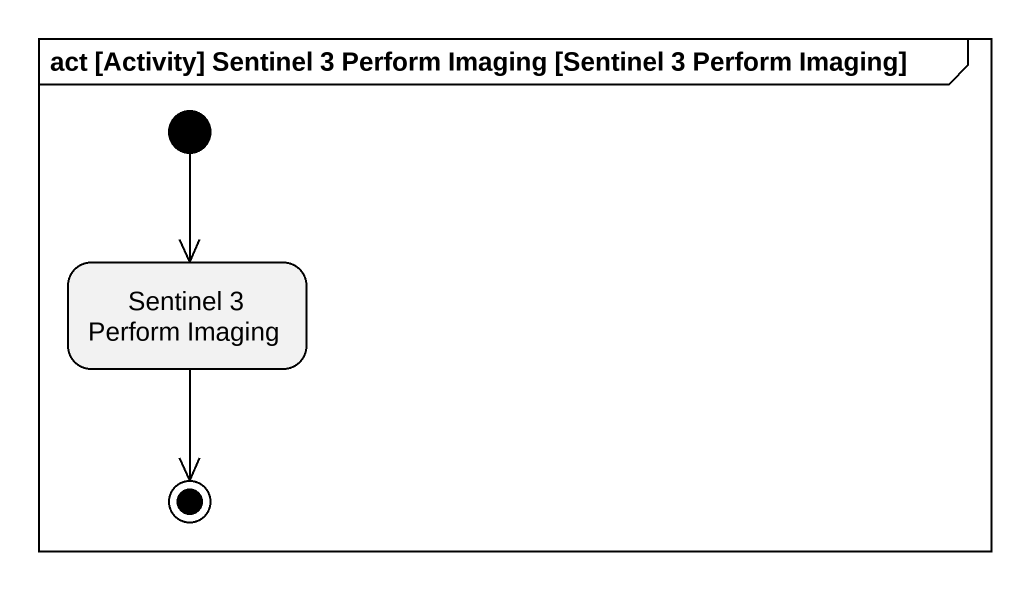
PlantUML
@startuml
mainframe act [Activity] Sentinel 3 Perform Imaging [Sentinel 3 Perform Imaging]
hide empty description
state "Sentinel 3 Perform Imaging" as Sentinel_3_Perform_Imaging
[*] --> Sentinel_3_Perform_Imaging
Sentinel_3_Perform_Imaging --> [*]
@enduml
